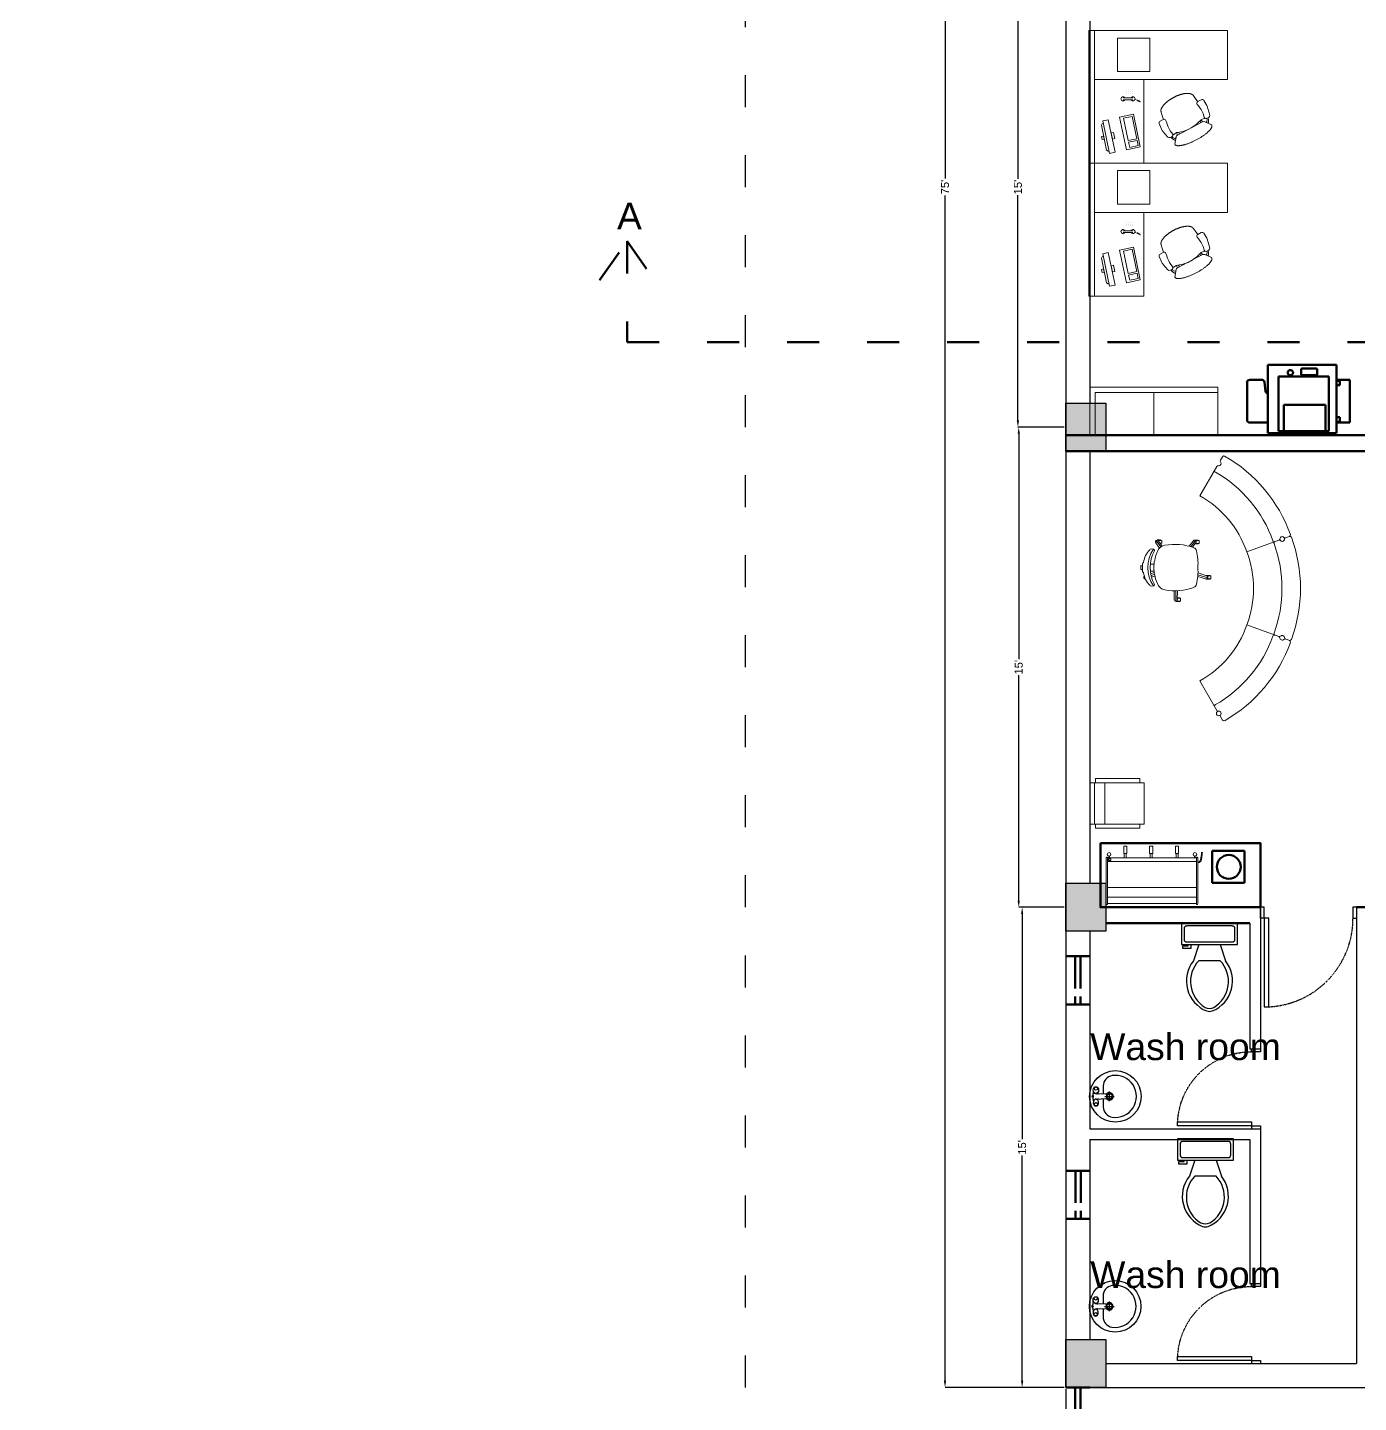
# Model space of a CAD drawing. Header units: inches. Extents: x 2702 to 16065, y 1501 to 3657.
# Drawn here: x 9801 to 10300, y 1973 to 2488 of the extents above; entities that cross this region are included whole.
import ezdxf

# ---------------------------------------------------------------- set-up
doc = ezdxf.new("R2010")
doc.units = ezdxf.units.IN
for name, pattern in [('ACAD_ISO02W100', [15, 12, -3]), ('ACAD_ISO03W100', [30, 12, -18]), ('DASHED', [19.05, 12.7, -6.35]), ('HIDDEN4', [0.09375, 0.0625, -0.03125])]:
    doc.linetypes.add(name, pattern=pattern)
doc.layers.add('A-FURNITURE', color=255, linetype='Continuous', lineweight=5)
doc.layers.add('www.cadblocksfree.com', color=7, linetype='Continuous', lineweight=9)
for name, color, linetype in [('dimensions', 210, 'Continuous'), ('sanitary', 110, 'Continuous'), ('text', 10, 'Continuous')]:
    doc.layers.add(name, color=color, linetype=linetype)
doc.styles.get("Standard").update_dxf_attribs({"font": 'arial.ttf'})
doc.dimstyles.new('ISO-25', dxfattribs={"dimtxt": 3, "dimasz": 2.5, "dimexe": 0, "dimexo": 0.625, "dimtad": 0, "dimlunit": 4, "dimtxsty": 'Standard', "dimcen": 2.5, "dimadec": 0, "dimazin": 0, "dimtfac": 1, "dimtmove": 0, "dimatfit": 3, "dimfxl": 1, "dimarcsym": 0})

# ---------------------------------------------------------------- blocks, each defined once
blk = doc.blocks.new('*D77')
at = {"layer": 'Defpoints', "color": 0, "transparency": 16777216}
for p in [(10190.56, 1978.23), (10670.56, 1978.23), (10670.56, 1911.44)]:
    blk.add_point(p, dxfattribs=at)
at = {"layer": 'dimensions', "color": 0, "lineweight": -2, "transparency": 16777216}
for p, q in [((10190.56, 1977.61), (10190.56, 1911.44)), ((10670.56, 1977.61), (10670.56, 1911.44)), ((10193.06, 1911.44), (10427.33, 1911.44)), ((10668.06, 1911.44), (10433.79, 1911.44))]:
    blk.add_line(p, q, dxfattribs=at)
at = {"layer": 'dimensions', "color": 0, "transparency": 16777216}
for points in [[(10193.06, 1911.85), (10193.06, 1911.02), (10190.56, 1911.44)], [(10668.06, 1911.85), (10668.06, 1911.02), (10670.56, 1911.44)]]:
    blk.add_solid(points, dxfattribs=at)
at = {"layer": 'dimensions', "color": 0, "transparency": 16777216, "insert": (10430.56, 1911.44), "char_height": 3, "attachment_point": 5}
blk.add_mtext("40'", dxfattribs=at)
blk = doc.blocks.new('*D78')
at = {"layer": 'Defpoints', "color": 0, "transparency": 16777216}
for p in [(10190.56, 1978.23), (10370.56, 1978.23), (10370.56, 1961.26)]:
    blk.add_point(p, dxfattribs=at)
at = {"layer": 'dimensions', "color": 0, "lineweight": -2, "transparency": 16777216}
for p, q in [((10190.56, 1977.61), (10190.56, 1961.26)), ((10370.56, 1977.61), (10370.56, 1961.26)), ((10193.06, 1961.26), (10277.53, 1961.26)), ((10368.06, 1961.26), (10283.59, 1961.26))]:
    blk.add_line(p, q, dxfattribs=at)
at = {"layer": 'dimensions', "color": 0, "transparency": 16777216}
for points in [[(10193.06, 1961.68), (10193.06, 1960.85), (10190.56, 1961.26)], [(10368.06, 1961.68), (10368.06, 1960.85), (10370.56, 1961.26)]]:
    blk.add_solid(points, dxfattribs=at)
at = {"layer": 'dimensions', "color": 0, "transparency": 16777216, "insert": (10280.56, 1961.26), "char_height": 3, "attachment_point": 5}
blk.add_mtext("15'", dxfattribs=at)
blk = doc.blocks.new('*D76')
at = {"layer": 'Defpoints', "color": 0, "transparency": 16777216}
for p in [(10145.3, 2878.23), (10190.56, 2878.23), (10190.56, 1978.23)]:
    blk.add_point(p, dxfattribs=at)
at = {"layer": 'dimensions', "color": 0, "lineweight": -2, "transparency": 16777216}
for p, q in [((10189.94, 2878.23), (10145.3, 2878.23)), ((10145.3, 2875.73), (10145.3, 2431.39)), ((10145.3, 1980.73), (10145.3, 2425.07)), ((10189.94, 1978.23), (10145.3, 1978.23))]:
    blk.add_line(p, q, dxfattribs=at)
at = {"layer": 'dimensions', "color": 0, "transparency": 16777216}
for points in [[(10144.89, 2875.73), (10145.72, 2875.73), (10145.3, 2878.23)], [(10144.89, 1980.73), (10145.72, 1980.73), (10145.3, 1978.23)]]:
    blk.add_solid(points, dxfattribs=at)
at = {"layer": 'dimensions', "color": 0, "lineweight": 100, "transparency": 16777216, "insert": (10145.3, 2428.23), "char_height": 3, "attachment_point": 5, "rotation": 90}
blk.add_mtext("75'", dxfattribs=at)
blk = doc.blocks.new('*D80')
at = {"layer": 'Defpoints', "color": 0, "transparency": 16777216}
for p in [(10174.2, 2158.23), (10190.56, 2158.23), (10190.56, 1978.23)]:
    blk.add_point(p, dxfattribs=at)
at = {"layer": 'dimensions', "color": 0, "lineweight": -2, "transparency": 16777216}
for p, q in [((10189.94, 2158.23), (10174.2, 2158.23)), ((10174.2, 2155.73), (10174.2, 2071.26)), ((10174.2, 1980.73), (10174.2, 2065.2)), ((10189.94, 1978.23), (10174.2, 1978.23))]:
    blk.add_line(p, q, dxfattribs=at)
at = {"layer": 'dimensions', "color": 0, "transparency": 16777216}
for points in [[(10173.78, 2155.73), (10174.61, 2155.73), (10174.2, 2158.23)], [(10173.78, 1980.73), (10174.61, 1980.73), (10174.2, 1978.23)]]:
    blk.add_solid(points, dxfattribs=at)
at = {"layer": 'dimensions', "color": 0, "lineweight": 100, "transparency": 16777216, "insert": (10174.2, 2068.23), "char_height": 3, "attachment_point": 5, "rotation": 90}
blk.add_mtext("15'", dxfattribs=at)
blk = doc.blocks.new('*D81')
at = {"layer": 'Defpoints', "color": 0, "transparency": 16777216}
for p in [(10172.92, 2338.23), (10190.56, 2338.23), (10190.56, 2158.23)]:
    blk.add_point(p, dxfattribs=at)
at = {"layer": 'dimensions', "color": 0, "lineweight": -2, "transparency": 16777216}
for p, q in [((10189.94, 2338.23), (10172.92, 2338.23)), ((10172.92, 2335.73), (10172.92, 2251.26)), ((10172.92, 2160.73), (10172.92, 2245.2)), ((10189.94, 2158.23), (10172.92, 2158.23))]:
    blk.add_line(p, q, dxfattribs=at)
at = {"layer": 'dimensions', "color": 0, "transparency": 16777216}
for points in [[(10172.5, 2335.73), (10173.33, 2335.73), (10172.92, 2338.23)], [(10172.5, 2160.73), (10173.33, 2160.73), (10172.92, 2158.23)]]:
    blk.add_solid(points, dxfattribs=at)
at = {"layer": 'dimensions', "color": 0, "lineweight": 100, "transparency": 16777216, "insert": (10172.92, 2248.23), "char_height": 3, "attachment_point": 5, "rotation": 90}
blk.add_mtext("15'", dxfattribs=at)
blk = doc.blocks.new('*D82')
at = {"layer": 'Defpoints', "color": 0, "transparency": 16777216}
for p in [(10172.61, 2518.23), (10190.56, 2518.23), (10190.56, 2338.23)]:
    blk.add_point(p, dxfattribs=at)
at = {"layer": 'dimensions', "color": 0, "lineweight": -2, "transparency": 16777216}
for p, q in [((10189.94, 2518.23), (10172.61, 2518.23)), ((10172.61, 2515.73), (10172.61, 2431.26)), ((10172.61, 2340.73), (10172.61, 2425.2)), ((10189.94, 2338.23), (10172.61, 2338.23))]:
    blk.add_line(p, q, dxfattribs=at)
at = {"layer": 'dimensions', "color": 0, "transparency": 16777216}
for points in [[(10172.2, 2515.73), (10173.03, 2515.73), (10172.61, 2518.23)], [(10172.2, 2340.73), (10173.03, 2340.73), (10172.61, 2338.23)]]:
    blk.add_solid(points, dxfattribs=at)
at = {"layer": 'dimensions', "color": 0, "lineweight": 100, "transparency": 16777216, "insert": (10172.61, 2428.23), "char_height": 3, "attachment_point": 5, "rotation": 90}
blk.add_mtext("15'", dxfattribs=at)
blk = doc.blocks.new('Toilet - top')
for p, q in [((9.5, -6), (9.5, -2)), ((-10, -8.5), (-8, -8.5)), ((-10, -9.5), (-10, -8.5)), ((-7, -9.5), (-10, -9.5)), ((-8, -8.5), (-8, -8)), ((-7, -8), (-7, -9.5)), ((-4, -8), (-6, -14)), ((4, -8), (6, -14)), ((4, -14), (-4, -14))]:
    blk.add_line(p, q)
blk.add_lwpolyline([(10.5, -8), (10.5, 0), (-10.5, 0), (-10.5, -8)], close=True)
for points in [[(-9.5, -2), (-9.5, -6)], [(8.5, -1), (-8.5, -1)], [(-8.5, -7), (8.5, -7)]]:
    blk.add_lwpolyline(points)
for centre, radius, start, end in [((-8.62, -1.88), 0.884, 81.8699, 188.1301), ((8.62, -1.88), 0.884, 351.8699, 98.1301), ((-8.62, -6.12), 0.884, 171.8699, 278.1301), ((8.62, -6.12), 0.884, 261.8699, 8.1301), ((3.52, -21.58), 12.17, 141.4691, 247.9714), ((4.2, -21.82), 11.33, 136.3677, 238.9468), ((-3.52, -21.58), 12.17, 292.0284, 38.5307), ((-4.2, -21.82), 11.33, 301.053, 43.6321), ((0, -27.88), 4, 245.7318, 294.2682), ((0, -29), 4, 254.8605, 285.1395)]:
    blk.add_arc(centre, radius, start, end)
blk = doc.blocks.new('AP00XXXX$0$A$C53421247')
at = {"color": 0}
for p, q in [((82, 595), (83, 598)), ((82, 593), (82, 595)), ((140, 501), (82, 587)), ((83, 598), (85, 600)), ((85, 600), (87, 604)), ((87, 604), (90, 607)), ((90, 607), (92, 609)), ((92, 609), (95, 612)), ((95, 612), (99, 614)), ((99, 614), (103, 617)), ((103, 617), (106, 619)), ((106, 619), (111, 621)), ((111, 621), (115, 624)), ((115, 624), (120, 626)), ((120, 626), (126, 628)), ((126, 628), (132, 630)), ((132, 630), (137, 632)), ((137, 632), (144, 634)), ((144, 634), (149, 636)), ((149, 636), (157, 638)), ((157, 638), (163, 639)), ((163, 639), (170, 641)), ((170, 641), (178, 643)), ((178, 643), (186, 644)), ((186, 644), (194, 646)), ((194, 646), (202, 647)), ((202, 647), (210, 648)), ((210, 648), (219, 649)), ((219, 649), (227, 650)), ((227, 650), (236, 651)), ((236, 651), (245, 652)), ((245, 652), (254, 652)), ((254, 652), (263, 653)), ((263, 653), (273, 653)), ((273, 653), (282, 654)), ((282, 654), (292, 654)), ((292, 654), (302, 654)), ((302, 654), (311, 654)), ((311, 654), (321, 654)), ((321, 654), (331, 654)), ((331, 654), (341, 654)), ((341, 654), (351, 653)), ((351, 653), (361, 653)), ((361, 653), (371, 652)), ((371, 652), (381, 652)), ((381, 652), (390, 651)), ((390, 651), (401, 650)), ((401, 650), (410, 649)), ((410, 649), (420, 648)), ((420, 648), (430, 646)), ((430, 646), (439, 646)), ((439, 646), (449, 644)), ((449, 644), (458, 642)), ((458, 642), (468, 641)), ((468, 641), (477, 639)), ((477, 639), (486, 637)), ((486, 637), (495, 636)), ((495, 636), (504, 634)), ((504, 634), (513, 632)), ((513, 632), (520, 630)), ((520, 630), (529, 627)), ((529, 627), (537, 625)), ((537, 625), (545, 623)), ((545, 623), (552, 620)), ((552, 620), (559, 618)), ((559, 618), (566, 616)), ((566, 616), (573, 614)), ((573, 614), (580, 611)), ((580, 611), (586, 608)), ((586, 608), (592, 605)), ((592, 605), (597, 603)), ((597, 603), (603, 600)), ((603, 600), (608, 597)), ((608, 597), (613, 595)), ((613, 595), (617, 591)), ((617, 591), (621, 588)), ((621, 588), (625, 586)), ((625, 586), (629, 582)), ((629, 582), (632, 580)), ((632, 580), (635, 576)), ((635, 576), (637, 574)), ((637, 574), (639, 571)), ((639, 571), (641, 568)), ((641, 568), (642, 565)), ((642, 565), (643, 562)), ((643, 562), (644, 559)), ((644, 559), (645, 556)), ((7, 368), (36, 460)), ((90, 476), (63, 478)), ((73, 477), (80, 503)), ((80, 503), (99, 534)), ((95, 493), (93, 475)), ((113, 514), (95, 493)), ((99, 534), (115, 538)), ((113, 453), (100, 394)), ((120, 459), (111, 457)), ((127, 514), (113, 514)), ((123, 459), (120, 459)), ((145, 454), (123, 459)), ((134, 510), (127, 514)), ((151, 491), (140, 501)), ((160, 452), (145, 454)), ((165, 488), (151, 491)), ((168, 452), (160, 452)), ((166, 452), (165, 488)), ((550, 463), (165, 488)), ((184, 457), (168, 452)), ((255, 473), (184, 457)), ((195, 486), (192, 459)), ((264, 474), (255, 473)), ((327, 478), (264, 474)), ((373, 474), (327, 478)), ((434, 465), (373, 474)), ((461, 459), (434, 465)), ((496, 446), (461, 459)), ((529, 434), (496, 446)), ((520, 465), (518, 438)), ((545, 430), (529, 434)), ((545, 430), (550, 463)), ((564, 429), (545, 430)), ((550, 463), (564, 465)), ((564, 465), (576, 474)), ((588, 432), (564, 429)), ((576, 474), (643, 549)), ((585, 483), (591, 485)), ((591, 432), (588, 432)), ((591, 485), (604, 482)), ((597, 428), (591, 432)), ((595, 413), (600, 364)), ((604, 482), (620, 461)), ((618, 502), (606, 508)), ((633, 471), (618, 502)), ((620, 461), (621, 444)), ((650, 442), (623, 444)), ((636, 460), (633, 471)), ((638, 443), (636, 460)), ((645, 556), (645, 553)), ((690, 327), (673, 421)), ((2, 245), (0, 325)), ((26, 220), (76, 217)), ((83, 159), (80, 217)), ((97, 312), (98, 282)), ((98, 280), (103, 245)), ((588, 250), (580, 218)), ((593, 282), (588, 252)), ((590, 128), (600, 187)), ((602, 186), (655, 183)), ((682, 205), (691, 283)), ((90, 114), (83, 159)), ((90, 111), (90, 114)), ((90, 110), (90, 111)), ((91, 107), (90, 110)), ((92, 105), (91, 107)), ((92, 102), (92, 105)), ((93, 100), (92, 102)), ((94, 98), (93, 100)), ((95, 96), (94, 98)), ((96, 93), (95, 96)), ((97, 91), (96, 93)), ((99, 89), (97, 91)), ((100, 87), (99, 89)), ((101, 84), (100, 87)), ((103, 82), (101, 84)), ((105, 80), (103, 82)), ((107, 78), (105, 80)), ((109, 76), (107, 78)), ((111, 73), (109, 76)), ((113, 72), (111, 73)), ((116, 69), (113, 72)), ((118, 67), (116, 69)), ((120, 65), (118, 67)), ((123, 63), (120, 65)), ((125, 60), (123, 63)), ((128, 59), (125, 60)), ((132, 57), (128, 59)), ((135, 54), (132, 57)), ((138, 53), (135, 54)), ((141, 51), (138, 53)), ((144, 49), (141, 51)), ((148, 47), (144, 49)), ((151, 45), (148, 47)), ((155, 44), (151, 45)), ((158, 42), (155, 44)), ((162, 40), (158, 42)), ((165, 38), (162, 40)), ((169, 36), (165, 38)), ((173, 34), (169, 36)), ((178, 33), (173, 34)), ((182, 31), (178, 33)), ((186, 30), (182, 31)), ((190, 28), (186, 30)), ((194, 27), (190, 28)), ((199, 25), (194, 27)), ((204, 24), (199, 25)), ((207, 22), (204, 24)), ((212, 21), (207, 22)), ((217, 19), (212, 21)), ((221, 18), (217, 19)), ((226, 17), (221, 18)), ((231, 16), (226, 17)), ((236, 15), (231, 16)), ((241, 14), (236, 15)), ((246, 13), (241, 14)), ((250, 11), (246, 13)), ((256, 10), (250, 11)), ((261, 9), (256, 10)), ((266, 8), (261, 9)), ((271, 8), (266, 8)), ((276, 7), (271, 8)), ((281, 6), (276, 7)), ((287, 5), (281, 6)), ((291, 4), (287, 5)), ((297, 4), (291, 4)), ((302, 4), (297, 4)), ((307, 2), (302, 4)), ((313, 2), (307, 2)), ((318, 2), (313, 2)), ((323, 1), (318, 2)), ((328, 1), (323, 1)), ((334, 1), (328, 1)), ((339, 1), (334, 1)), ((344, 0), (339, 1)), ((350, 1), (344, 0)), ((356, 0), (350, 1)), ((360, 0), (356, 0)), ((366, 0), (360, 0)), ((371, 0), (366, 0)), ((376, 1), (371, 0)), ((382, 0), (376, 1)), ((387, 1), (382, 0)), ((392, 1), (387, 1)), ((397, 1), (392, 1)), ((402, 1), (397, 1)), ((407, 2), (402, 1)), ((412, 2), (407, 2)), ((417, 3), (412, 2)), ((423, 3), (417, 3)), ((427, 4), (423, 3)), ((432, 4), (427, 4)), ((437, 6), (432, 4)), ((442, 6), (437, 6)), ((447, 7), (442, 6)), ((451, 8), (447, 7)), ((455, 9), (451, 8)), ((460, 9), (455, 9)), ((465, 10), (460, 9)), ((469, 12), (465, 10)), ((474, 12), (469, 12)), ((478, 13), (474, 12)), ((482, 15), (478, 13)), ((486, 16), (482, 15)), ((490, 17), (486, 16)), ((494, 18), (490, 17)), ((498, 19), (494, 18)), ((502, 21), (498, 19)), ((506, 22), (502, 21)), ((510, 23), (506, 22)), ((514, 25), (510, 23)), ((517, 27), (514, 25)), ((520, 28), (517, 27)), ((524, 30), (520, 28)), ((528, 31), (524, 30)), ((530, 33), (528, 31)), ((533, 35), (530, 33)), ((537, 36), (533, 35)), ((539, 38), (537, 36)), ((542, 40), (539, 38)), ((545, 42), (542, 40)), ((547, 43), (545, 42)), ((550, 46), (547, 43)), ((552, 47), (550, 46)), ((555, 49), (552, 47)), ((557, 51), (555, 49)), ((559, 53), (557, 51)), ((561, 55), (559, 53)), ((563, 57), (561, 55)), ((565, 59), (563, 57)), ((567, 61), (565, 59)), ((568, 63), (567, 61)), ((569, 65), (568, 63)), ((571, 67), (569, 65)), ((572, 70), (571, 67)), ((573, 71), (572, 70)), ((574, 74), (573, 71)), ((575, 76), (574, 74)), ((576, 78), (575, 76)), ((577, 81), (576, 78)), ((577, 82), (590, 128)), ((577, 82), (577, 81))]:
    blk.add_line(p, q, dxfattribs=at)
for centre, radius, start, end in [((88, 591), 6.35, 164.3929, 214.029), ((60, 452), 25.4, 85.1777, 163.418), ((87, 451), 25.4, 6.3757, 85.1777), ((446, 342), 350, 171.2066, 184.7536), ((620, 418), 25.4, 85.208, 169.2349), ((620, 418), 25.4, 169.2349, 190.8913), ((638, 553), 6.35, 318.2555, 357.1149), ((648, 417), 25.4, 9.9024, 85.208), ((153, 324), 152, 163.1174, 179.4456), ((28, 245), 25.4, 180.1777, 266.5099), ((78, 242), 25.4, 266.5099, 4.8356), ((124, 283), 25.4, 182.6801, 187.8199), ((604, 212), 25.4, 165.2, 266.5099), ((563, 256), 25.4, 345.2, 350.3398), ((251, 353), 350, 348.2663, 1.8132), ((657, 209), 25.4, 266.5099, 353.5743), ((539, 300), 152, 353.5743, 9.9024)]:
    blk.add_arc(centre, radius, start, end, dxfattribs=at)
blk = doc.blocks.new('A$C6978789A')
at = {"color": 0}
for p, q in [((-1.628, 0), (-1.628, 1.736)), ((-1.012, 1.736), (-1.628, 1.736)), ((-1.012, 0.072), (-1.012, 1.736)), ((0.036, 0), (0.036, 1.736)), ((0.652, 1.736), (0.036, 1.736)), ((0.652, 0.072), (0.652, 1.736)), ((0.036, 0.688), (-1.012, 0.688)), ((-0.89, 0.541), (-0.89, 0.541)), ((-0.89, 0.517), (-0.89, 0.517)), ((-0.866, 0.541), (-0.866, 0.541)), ((-0.866, 0.517), (-0.866, 0.517)), ((-0.843, 0.541), (-0.843, 0.541)), ((-0.843, 0.517), (-0.843, 0.517)), ((-0.783, 0.429), (-0.783, 0.553)), ((-0.762, 0.577), (-0.753, 0.606)), ((-0.758, 0.61), (-0.743, 0.615)), ((-0.758, 0.429), (-0.758, 0.553)), ((-0.753, 0.62), (-0.738, 0.625)), ((-0.748, 0.63), (-0.733, 0.635)), ((-0.743, 0.64), (-0.728, 0.645)), ((-0.577, 0.558), (-0.168, 0.645)), ((-0.54, 0.386), (-0.577, 0.558)), ((-0.55, 0.541), (-0.271, 0.601)), ((-0.527, 0.433), (-0.55, 0.541)), ((-0.271, 0.601), (-0.248, 0.493)), ((-0.249, 0.605), (-0.185, 0.619)), ((-0.226, 0.498), (-0.249, 0.605)), ((-0.185, 0.619), (-0.162, 0.512)), ((-0.168, 0.645), (-0.131, 0.473)), ((0.036, 0.688), (0.036, 0.072)), ((1.7, 0.688), (0.652, 0.688)), ((0.774, 0.541), (0.774, 0.541)), ((0.774, 0.517), (0.774, 0.517)), ((0.798, 0.541), (0.798, 0.541)), ((0.798, 0.517), (0.798, 0.517)), ((0.821, 0.541), (0.821, 0.541)), ((0.821, 0.517), (0.821, 0.517)), ((0.881, 0.429), (0.881, 0.553)), ((0.902, 0.577), (0.911, 0.606)), ((0.906, 0.61), (0.921, 0.615)), ((0.906, 0.429), (0.906, 0.553)), ((0.911, 0.62), (0.926, 0.625)), ((0.916, 0.63), (0.931, 0.635)), ((0.921, 0.64), (0.936, 0.645)), ((1.088, 0.558), (1.496, 0.645)), ((1.124, 0.386), (1.088, 0.558)), ((1.114, 0.541), (1.393, 0.601)), ((1.137, 0.433), (1.114, 0.541)), ((1.393, 0.601), (1.416, 0.493)), ((1.415, 0.605), (1.479, 0.619)), ((1.438, 0.498), (1.415, 0.605)), ((1.479, 0.619), (1.502, 0.512)), ((1.496, 0.645), (1.533, 0.473)), ((1.7, 0.688), (1.7, 0.072)), ((-0.89, 0.494), (-0.89, 0.494)), ((-0.89, 0.471), (-0.89, 0.471)), ((-0.866, 0.494), (-0.866, 0.494)), ((-0.866, 0.471), (-0.866, 0.471)), ((-0.843, 0.494), (-0.843, 0.494)), ((-0.843, 0.471), (-0.843, 0.471)), ((-0.131, 0.473), (-0.54, 0.386)), ((-0.248, 0.493), (-0.527, 0.433)), ((-0.162, 0.512), (-0.226, 0.498)), ((0.774, 0.494), (0.774, 0.494)), ((0.774, 0.471), (0.774, 0.471)), ((0.798, 0.494), (0.798, 0.494)), ((0.798, 0.471), (0.798, 0.471)), ((0.821, 0.494), (0.821, 0.494)), ((0.821, 0.471), (0.821, 0.471)), ((1.533, 0.473), (1.124, 0.386)), ((1.416, 0.493), (1.137, 0.433)), ((1.502, 0.512), (1.438, 0.498)), ((-0.46, 0.181), (-0.457, 0.168)), ((-0.439, 0.157), (-0.129, 0.223)), ((-0.129, 0.223), (-0.117, 0.241)), ((-0.12, 0.254), (-0.117, 0.241)), ((1.204, 0.181), (1.207, 0.168)), ((1.225, 0.157), (1.535, 0.223)), ((1.535, 0.223), (1.547, 0.241)), ((1.544, 0.254), (1.547, 0.241)), ((0.036, 0.072), (-1.628, 0.072)), ((0.036, 0.072), (-1.628, 0.072)), ((0.036, 0), (-1.628, 0)), ((0.036, 0), (-1.628, 0)), ((0.036, 0), (-1.628, 0)), ((-0.457, 0.168), (-0.439, 0.157)), ((1.7, 0), (0, 0)), ((1.7, 0.072), (0.036, 0.072)), ((1.7, 0.072), (0.036, 0.072)), ((0.036, 0), (0.036, 0.072)), ((1.7, 0), (0.036, 0)), ((1.207, 0.168), (1.225, 0.157)), ((1.7, 0), (1.7, 0.072)), ((1.7, 0), (0.036, 0))]:
    blk.add_line(p, q, dxfattribs=at)
for points in [[(-1.111, 0.36), (-1.532, 0.36), (-1.532, 0.764), (-1.111, 0.764)], [(0.548, 0.36), (0.127, 0.36), (0.127, 0.764), (0.548, 0.764)], [(-0.509, 0.244), (-0.101, 0.331), (-0.086, 0.261), (-0.494, 0.174)], [(-0.349, 0.308), (-0.273, 0.324), (-0.267, 0.296), (-0.343, 0.28)], [(-0.303, 0.186), (-0.265, 0.194), (-0.259, 0.166), (-0.297, 0.158)], [(1.155, 0.244), (1.563, 0.331), (1.578, 0.261), (1.17, 0.174)], [(1.315, 0.308), (1.391, 0.324), (1.397, 0.296), (1.321, 0.28)], [(1.361, 0.186), (1.399, 0.194), (1.405, 0.166), (1.367, 0.158)]]:
    blk.add_lwpolyline(points, close=True, dxfattribs=at)
for centre, start, end in [((-0.771, 0.553), 298.4915, 241.5085), ((0.893, 0.553), 298.4915, 241.5085), ((-0.771, 0.429), 118.4915, 61.5085), ((0.893, 0.429), 118.4915, 61.5085)]:
    blk.add_arc(centre, 0.026, start, end, dxfattribs=at)
at = {"color": 0, "xscale": -0.0009244712992276988, "yscale": 0.0009244712990721382, "zscale": 0.0009244712990936547, "rotation": 294.0917746407043}
for p in [(-0.666, 0.787), (0.998, 0.787)]:
    blk.add_blockref('AP00XXXX$0$A$C53421247', p, dxfattribs=at)
blk = doc.blocks.new('Revolution Counter Top Element 1461100')
at = {"color": 0}
for p, q in [((-20, 54), (-43, 117)), ((1620, 54), (1643, 117)), ((209, -573), (20, -54)), ((1391, -573), (1580, -54))]:
    blk.add_line(p, q, dxfattribs=at)
blk.add_circle((0, 0), 38, dxfattribs=at)
for centre, radius, start, end in [((800, -2103), 2400, 69.8213, 110.1787), ((-19, 126), 25, 110.1787, 200), ((4, 63), 25, 200, 266.6201), ((1600, 0), 38, 93.3799, 226.6201), ((1596, 63), 25, 273.3799, 340), ((1619, 126), 25, 340, 69.8213), ((43, -46), 25, 133.3799, 200), ((66, -109), 25, 200, 290.1995), ((800, -2103), 2100, 69.8005, 110.1995), ((1534, -109), 25, 249.8005, 340), ((1557, -46), 25, 340, 46.6201), ((800, -2103), 1640, 68.8682, 111.1318)]:
    blk.add_arc(centre, radius, start, end, dxfattribs=at)
blk = doc.blocks.new('Revolution 120° reception counter')
at = {"color": 0, "xscale": -1}
for p, rotation in [((697, 1333), 39.9999999999224), ((3523, 305), 320.0000000000776)]:
    blk.add_blockref('Revolution Counter Top Element 1461100', p, dxfattribs=dict(at, rotation=rotation))
at = {"color": 0}
blk.add_blockref('Revolution Counter Top Element 1461100', (697, 1333), dxfattribs=at)
blk = doc.blocks.new('chair 053')
at = {"color": 0, "linetype": 'Continuous'}
for p, q in [((-334, 319), (-379, 319)), ((-379, 319), (-379, 292)), ((-379, 292), (-348, 292)), ((-370, 319), (-334, 319)), ((-370, 292), (-348, 292)), ((-338, 324), (-366, 324)), ((-349, 287), (-366, 287)), ((-351, 220), (-348, 301)), ((-334, 319), (-334, 221)), ((-319, 301), (-317, 221)), ((-121, 175), (-99, 177)), ((-630, 107), (-668, 107)), ((-668, 107), (-668, 80)), ((-668, 80), (-629, 80)), ((-659, 107), (-630, 107)), ((-659, 80), (-629, 80)), ((-627, 112), (-655, 112)), ((-627, 75), (-655, 75)), ((-638, 99), (-544, 68)), ((-545, 50), (-625, 79)), ((-616, 107), (-542, 85)), ((-135, 82), (-102, 92)), ((-97, 77), (-132, 66)), ((-94, 61), (-128, 48)), ((-126, 33), (-90, 33)), ((-30, 99), (-39, 95)), ((-16, 37), (-16, -38)), ((-16, 18), (-4, 18)), ((0, 15), (0, -15)), ((-126, -33), (-90, -33)), ((-4, -18), (-16, -18)), ((-519, -230), (-556, -230)), ((-556, -230), (-556, -257)), ((-556, -257), (-523, -257)), ((-547, -230), (-519, -230)), ((-547, -257), (-523, -257)), ((-516, -225), (-543, -225)), ((-515, -262), (-543, -262)), ((-522, -235), (-494, -193)), ((-521, -259), (-478, -198)), ((-461, -203), (-499, -252)), ((-168, -252), (-205, -205)), ((-184, -232), (-200, -232)), ((-200, -232), (-200, -259)), ((-200, -259), (-163, -259)), ((-146, -259), (-191, -196)), ((-191, -232), (-184, -232)), ((-191, -259), (-163, -259)), ((-179, -185), (-145, -235)), ((-99, -177), (-121, -175)), ((-159, -263), (-186, -263))]:
    blk.add_line(p, q, dxfattribs=at)
for centre, major_axis, start_param, end_param in [((-366, 319), (-4.56, 0), -1.57072, 0.000076), ((-366, 292), (-4.56, 0), 0.000261, 1.571057), ((-334, 304), (14.9, 0), -0.232301, 3.373007), ((-338, 319), (4.56, 0), -0.000076, 1.57072), ((-6, 35), (539, 0), 2.907647, 3.205907), ((-488, 149), (43.1, 0), 2.012095, 2.907616), ((-323, -312), (533, 0), 1.391735, 1.921675), ((-244, 125), (-88.7, 0), 3.861031, 4.533376), ((-284, 97), (-137, 0), 3.459305, 3.824526), ((-546, -18), (423, 0), 0.041738, 0.382495), ((-119, 164), (-11, 0), -1.431535, 0.340012), ((-424, 0), (-335, 0), 2.642327, 3.64029), ((-381, 0), (314, 0), -0.591435, 0.591802), ((-99, 162), (14.9, 0), 0.429929, 1.563852), ((-230, 25), (-204, 0), 3.261307, 3.922347), ((-655, 107), (-4.56, 0), -1.57072, 0.000076), ((-655, 80), (4.56, 0), 3.141516, 4.712313), ((-623, 94), (-14.9, 0), 4.166187, 7.771495), ((-627, 107), (4.56, 0), 0.317294, 1.570596), ((-627, 80), (4.56, 0), 4.712096, 5.950193), ((-44, 94), (14.9, 0), -0.921939, 1.632961), ((-21, 50), (-6.73, 0), 0.11972, 1.210062), ((-22, 38), (-5.96, 0), 3.071831, 4.992386), ((-4, 14), (-2.58, 2.58), 3.982648, 5.498366), ((-6, -35), (-539, 0), -0.064314, 0.233946), ((-546, 18), (423, 0), -0.382514, -0.041756), ((-230, -25), (204, 0), -0.780776, -0.119735), ((-21, -50), (6.73, 0), 1.931531, 3.021873), ((-22, -38), (5.96, 0), 4.432398, 6.352953), ((-4, -15), (-3.63, 0), 1.576266, 3.141861), ((-543, -230), (-4.56, 0), -1.57072, 0.000076), ((-543, -257), (-4.56, 0), 0.000261, 1.571057), ((-488, -150), (43.1, 0), 3.375483, 4.271005), ((-513, -247), (-14.9, 0), -0.86079, 2.744518), ((-515, -257), (3.23, 3.23), 3.926991, 4.320608), ((-323, 312), (-533, 0), 1.219912, 1.749853), ((-244, -125), (88.7, 0), -1.391741, -0.719396), ((-186, -232), (3.23, 3.23), 1.152353, 2.356194), ((-186, -259), (-4.56, 0), 0.000261, 1.571057), ((-284, -98), (137, 0), -0.682976, -0.317754), ((-155, -246), (-14.9, 0), 0.39635, 4.001658), ((-159, -259), (3.23, 3.23), 3.926991, 4.934984), ((-119, -164), (11, 0), 2.827518, 4.573088), ((-99, -162), (-14.9, 0), 1.57773, 2.711651)]:
    blk.add_ellipse(centre, major_axis=major_axis, ratio=1, start_param=start_param, end_param=end_param, dxfattribs=at)
blk = doc.blocks.new('ventilator')
at = {"color": 7, "lineweight": 100, "true_color": 0xffffff}
for p, q in [((0, 0), (9, 0)), ((0, -18), (9, -18))]:
    blk.add_line(p, q, dxfattribs=at)
at = {"color": 7, "linetype": 'ACAD_ISO02W100', "lineweight": 100, "true_color": 0xffffff}
for p, q in [((3.5, 0), (3.5, -18)), ((5.5, 0), (5.5, -18))]:
    blk.add_line(p, q, dxfattribs=at)
blk = doc.blocks.new('A$C0CE462CD')
for p, q in [((860, 100), (860, 0)), ((860, 0), (894, 0))]:
    blk.add_line(p, q)
blk.add_lwpolyline([(860, 100), (860, 920), (818, 920), (818, 100)], close=True)
for points in [[(6, 0), (40, 0), (40, 100), (6, 100)], [(6, 100), (6, 0)], [(860, 100), (894, 100), (894, 0)]]:
    blk.add_lwpolyline(points)
at = {"linetype": 'HIDDEN4'}
blk.add_arc((859, 102), 819, 92.8508, 180.1309, dxfattribs=at)
blk = doc.blocks.new('waterdispenser')
at = {"color": 7, "lineweight": 100, "true_color": 0xffffff}
for p, q in [((-0.38, 11.83), (11.62, 11.83)), ((-0.38, -0.17), (-0.38, 11.83)), ((11.62, 11.83), (11.62, -0.17)), ((11.62, -0.17), (-0.38, -0.17))]:
    blk.add_line(p, q, dxfattribs=at)
blk.add_circle((5.78, 5.84), 4.47, dxfattribs=at)
blk = doc.blocks.new('_kseroksA')
at = {"color": 0, "lineweight": -2}
for p, q in [((-129, 549), (-129, 141)), ((-129, 549), (-127, 549)), ((-127, 549), (-125, 549)), ((-1, 549), (-125, 549)), ((-33, 540), (-33, 497)), ((-1, 540), (-33, 540)), ((627, 650), (-1, 650)), ((-1, 650), (-1, 0)), ((73, 630), (72, 630)), ((72, 630), (72, 110)), ((74, 630), (73, 630)), ((76, 630), (74, 630)), ((78, 630), (76, 630)), ((81, 630), (78, 630)), ((84, 630), (81, 630)), ((87, 630), (84, 630)), ((91, 630), (87, 630)), ((93, 630), (91, 630)), ((532, 630), (93, 630)), ((499, 630), (104, 630)), ((104, 630), (104, 380)), ((499, 630), (499, 380)), ((499, 630), (499, 380)), ((533, 630), (532, 630)), ((537, 630), (533, 630)), ((540, 630), (537, 630)), ((543, 630), (540, 630)), ((546, 630), (543, 630)), ((548, 630), (546, 630)), ((550, 630), (548, 630)), ((551, 630), (550, 630)), ((552, 630), (551, 630)), ((552, 630), (552, 110)), ((552, 630), (552, 110)), ((552, 630), (552, 110)), ((629, 650), (627, 650)), ((634, 650), (629, 650)), ((638, 650), (634, 650)), ((642, 650), (638, 650)), ((645, 650), (642, 650)), ((648, 650), (645, 650)), ((650, 650), (648, 650)), ((651, 650), (650, 650)), ((652, 650), (651, 650)), ((652, 650), (652, 0)), ((825, 549), (652, 549)), ((-33, 497), (-1, 497)), ((-33, 497), (-1, 497)), ((-33, 497), (-33, 497)), ((851, 166), (851, 524)), ((499, 380), (104, 380)), ((-129, 141), (-127, 141)), ((-127, 141), (-1, 141)), ((-33, 193), (-33, 150)), ((-1, 193), (-33, 193)), ((-33, 193), (-33, 193)), ((-33, 150), (-1, 150)), ((-33, 150), (-1, 150)), ((-33, 150), (-1, 150)), ((-31, 150), (-1, 150)), ((674, 250), (685, 163)), ((710, 141), (825, 141)), ((-1, 0), (0, 0)), ((627, 0), (-1, 0)), ((0, 0), (627, 0)), ((72, 110), (552, 110)), ((73, 110), (72, 110)), ((74, 110), (73, 110)), ((76, 110), (74, 110)), ((78, 110), (76, 110)), ((81, 110), (78, 110)), ((84, 110), (81, 110)), ((87, 110), (84, 110)), ((91, 110), (87, 110)), ((93, 110), (91, 110)), ((532, 110), (93, 110)), ((183, 91), (182, 89)), ((182, 89), (182, 88)), ((182, 89), (182, 88)), ((182, 88), (182, 44)), ((182, 88), (182, 44)), ((182, 44), (182, 43)), ((182, 44), (182, 43)), ((182, 43), (183, 41)), ((184, 94), (183, 92)), ((183, 92), (183, 91)), ((183, 41), (183, 40)), ((183, 40), (184, 38)), ((185, 95), (184, 94)), ((184, 38), (185, 37)), ((187, 96), (185, 95)), ((185, 37), (187, 36)), ((188, 97), (187, 96)), ((187, 36), (188, 35)), ((190, 98), (188, 97)), ((188, 35), (190, 34)), ((191, 98), (190, 98)), ((190, 34), (191, 34)), ((192, 98), (191, 98)), ((192, 98), (191, 98)), ((191, 34), (192, 34)), ((327, 98), (192, 98)), ((327, 98), (192, 98)), ((192, 34), (327, 34)), ((328, 98), (327, 98)), ((328, 98), (327, 98)), ((327, 34), (328, 34)), ((329, 98), (328, 98)), ((328, 34), (329, 34)), ((331, 97), (329, 98)), ((329, 34), (331, 35)), ((333, 96), (331, 97)), ((331, 35), (333, 36)), ((334, 95), (333, 96)), ((333, 36), (334, 37)), ((335, 94), (334, 95)), ((334, 37), (335, 38)), ((336, 92), (335, 94)), ((335, 38), (336, 40)), ((336, 91), (336, 92)), ((337, 89), (336, 91)), ((336, 41), (337, 43)), ((336, 40), (336, 41)), ((337, 88), (337, 89)), ((337, 88), (337, 89)), ((337, 44), (337, 88)), ((337, 44), (337, 88)), ((337, 43), (337, 44)), ((337, 43), (337, 44)), ((414, 79), (413, 75)), ((413, 75), (413, 73)), ((413, 73), (413, 70)), ((413, 70), (414, 66)), ((415, 83), (414, 79)), ((414, 66), (415, 62)), ((417, 87), (415, 83)), ((415, 62), (417, 58)), ((420, 90), (417, 87)), ((417, 58), (420, 55)), ((423, 93), (420, 90)), ((420, 55), (423, 52)), ((427, 95), (423, 93)), ((423, 52), (427, 50)), ((431, 97), (427, 95)), ((427, 50), (431, 48)), ((436, 98), (431, 97)), ((431, 48), (436, 48)), ((438, 98), (436, 98)), ((438, 98), (436, 98)), ((436, 48), (438, 48)), ((440, 98), (438, 98)), ((440, 98), (438, 98)), ((438, 48), (440, 48)), ((444, 97), (440, 98)), ((440, 48), (444, 48)), ((449, 95), (444, 97)), ((444, 48), (449, 50)), ((452, 93), (449, 95)), ((449, 50), (452, 52)), ((456, 90), (452, 93)), ((452, 52), (456, 55)), ((459, 87), (456, 90)), ((456, 55), (459, 58)), ((461, 83), (459, 87)), ((459, 58), (461, 62)), ((462, 79), (461, 83)), ((461, 62), (462, 66)), ((463, 75), (462, 79)), ((462, 66), (463, 70)), ((463, 73), (463, 75)), ((463, 70), (463, 73)), ((533, 110), (532, 110)), ((537, 110), (533, 110)), ((540, 110), (537, 110)), ((543, 110), (540, 110)), ((546, 110), (543, 110)), ((548, 110), (546, 110)), ((550, 110), (548, 110)), ((551, 110), (550, 110)), ((552, 110), (551, 110)), ((627, 0), (629, 0)), ((629, 0), (627, 0)), ((629, 0), (634, 0)), ((634, 0), (629, 0)), ((634, 0), (638, 0)), ((638, 0), (634, 0)), ((638, 0), (642, 0)), ((642, 0), (638, 0)), ((642, 0), (645, 0)), ((645, 0), (642, 0)), ((645, 0), (648, 0)), ((648, 0), (645, 0)), ((648, 0), (650, 0)), ((650, 0), (648, 0)), ((650, 0), (651, 0)), ((651, 0), (650, 0)), ((651, 0), (652, 0)), ((652, 0), (651, 0))]:
    blk.add_line(p, q, dxfattribs=at)
at = {"color": 0, "lineweight": -2, "ltscale": 0.1}
for centre, radius, start, end in [((824, 522), 26.8, 3.9073, 89.3531), ((647, 248), 26.8, 3.9073, 79.363), ((710, 166), 25.4, 188.3018, 268.5199), ((823, 170), 28.7, 274.0684, 352.6712)]:
    blk.add_arc(centre, radius, start, end, dxfattribs=at)
blk = doc.blocks.new('A$C205C0C5A')
at = {"layer": 'www.cadblocksfree.com'}
for p, q in [((56, 1244), (905, 1244)), ((56, 1181), (905, 1181)), ((905, 1090), (56, 1090)), ((56, 843), (905, 843)), ((56, 807), (905, 807)), ((69, 807), (69, 792)), ((75, 807), (75, 792)), ((873, 817), (873, 834)), ((873, 834), (895, 834)), ((873, 817), (895, 817)), ((886, 807), (886, 792)), ((893, 807), (893, 792))]:
    blk.add_line(p, q, dxfattribs=at)
for points in [[(56, 801), (56, 900), (56, 1251), (48, 1251), (43, 1241), (43, 807), (50, 801)], [(905, 801), (905, 1251), (913, 1251), (918, 1241), (918, 807), (918, 807), (912, 801)], [(2, 770), (0, 758), (9, 757), (10, 768)], [(228, 697), (228, 766), (257, 766), (257, 697)], [(474, 697), (474, 766), (503, 766), (503, 697)], [(721, 697), (721, 766), (750, 766), (750, 697)]]:
    blk.add_lwpolyline(points, close=True, dxfattribs=at)
for points in [[(915, 1247), (915, 1247)], [(232, 767), (232, 807)], [(252, 766), (252, 807)], [(479, 767), (479, 807)], [(499, 766), (499, 807)], [(725, 767), (725, 807)], [(746, 766), (746, 807)], [(895, 817), (895, 834)], [(2, 770), (3, 776), (11, 775), (10, 768)]]:
    blk.add_lwpolyline(points, dxfattribs=at)
for points in [[(3, 776), (10, 825), (10, 825, -0.379317), (43, 853)], [(43, 846, 0.381024), (18, 824), (11, 775)]]:
    blk.add_lwpolyline(points, format="xyb", dxfattribs=at)
for centre in [(72, 775), (889, 775)]:
    blk.add_circle(centre, 17.2, dxfattribs=at)
blk = doc.blocks.new('12PSTG05')
at = {"color": 0, "linetype": 'ByBlock'}
for p, q in [((-26, -10), (-26, 10)), ((-24, -10), (-24, 10)), ((-19, 10), (-19, -10))]:
    blk.add_line(p, q, dxfattribs=at)
blk.add_lwpolyline([(-26, 10), (0, 10), (0, -10), (-26, -10)], dxfattribs=at)
for points in [[(-23.5, 10), (-23.5, 12), (-2, 12), (-2, 10)], [(-23.5, -12), (-23.5, -10), (-2, -10), (-2, -12)]]:
    blk.add_lwpolyline(points, close=True, dxfattribs=at)
blk = doc.blocks.new('42234')
at = {"color": 0}
for p, q in [((-21, -130), (-99, -130)), ((-25, -63), (-20, -157)), ((20, -157), (25, -63)), ((99, -130), (21, -130)), ((-45, -190), (45, -190)), ((0, -145), (0, -235))]:
    blk.add_line(p, q, dxfattribs=at)
for centre, radius in [((0, -245), 245), ((-75, -60), 15.8), ((75, -60), 15.8), ((0, -190), 25)]:
    blk.add_circle(centre, radius, dxfattribs=at)
for centre, radius, start, end in [((-99, -230), 100, 90, 171.3731), ((-61, -70), 36.8, 11.1053, 65.0233), ((-26, -80), 2.63, 354.2171, 83.9124), ((26, -80), 2.63, 96.0876, 185.7829), ((61, -70), 36.8, 114.9767, 168.872), ((99, -230), 100, 8.6269, 90), ((0, -245), 200, 171.3731, 8.6269), ((0, -190), 35, 122.3834, 57.6166), ((-15, -157), 5, 182.7195, 244.4376), ((15, -157), 5, 295.5626, 357.2792)]:
    blk.add_arc(centre, radius, start, end, dxfattribs=at)
at = {"color": 0, "extrusion": (0, 0, -1)}
blk.add_ellipse((-60, -60), major_axis=(32, 0), ratio=0.780869, dxfattribs=at)
at = {"color": 0}
for centre, major_axis, ratio, start_param, end_param in [((0, -55), (-65, 0), 0.384615, -1.398412, -0.80273), ((0, -55), (-65, 0), 0.384615, 0.989338, 1.1639), ((0, -55), (-65, 0), 0.384615, -2.338863, -1.743181), ((0, -55), (-65, 0), 0.384615, 1.945703, 1.947072), ((0, -55), (-65, 0), 0.384615, 1.977693, 2.152255), ((0, -150), (26.7, 0), 0.563748, -2.274391, -0.867198)]:
    blk.add_ellipse(centre, major_axis=major_axis, ratio=ratio, start_param=start_param, end_param=end_param, dxfattribs=at)
at = {"color": 0, "extrusion": (0, 0, -1)}
blk.add_ellipse((0, -55), major_axis=(65, 0), ratio=0.384615, start_param=1.945703, end_param=1.947072, dxfattribs=at)
at = {"color": 0}
for centre, major_axis, ratio in [((0, -30), (11.2, 0), 0.447214), ((60, -60), (-32, 0), 0.780869)]:
    blk.add_ellipse(centre, major_axis=major_axis, ratio=ratio, dxfattribs=at)

msp = doc.modelspace()

# ---------------------------------------------------------------- hatches: boundary and pattern name
at = {"linetype": 'ACAD_ISO03W100', "lineweight": 100}
h = msp.add_hatch(color=256, dxfattribs=at)
h.dxf.hatch_style = 1
h.paths.add_polyline_path([(10205.562, 1996.231), (10190.562, 1996.231), (10190.562, 1978.231), (10205.562, 1978.231)])
h.paths.add_polyline_path([(10378.062, 1996.231), (10363.062, 1996.231), (10363.062, 1978.231), (10378.062, 1978.231)])
h.paths.add_polyline_path([(10558.062, 1996.231), (10543.062, 1996.231), (10543.062, 1978.231), (10558.062, 1978.231)])
h.paths.add_polyline_path([(10670.562, 1996.231), (10655.562, 1996.231), (10655.562, 1978.231), (10670.562, 1978.231)])
h.paths.add_polyline_path([(10558.062, 2167.231), (10543.062, 2167.231), (10543.062, 2149.231), (10558.062, 2149.231)])
h.paths.add_polyline_path([(10378.062, 2167.231), (10363.062, 2167.231), (10363.062, 2149.231), (10378.062, 2149.231)])
h.paths.add_polyline_path([(10205.562, 2167.231), (10190.562, 2167.231), (10190.562, 2149.231), (10205.562, 2149.231)])
h.paths.add_polyline_path([(10670.562, 2347.231), (10655.562, 2347.231), (10655.562, 2329.231), (10670.562, 2329.231)])
h.paths.add_polyline_path([(10558.062, 2347.231), (10543.062, 2347.231), (10543.062, 2329.231), (10558.062, 2329.231)])
h.paths.add_polyline_path([(10378.062, 2347.231), (10363.062, 2347.231), (10363.062, 2329.231), (10378.062, 2329.231)])
h.paths.add_polyline_path([(10205.562, 2347.231), (10190.562, 2347.231), (10190.562, 2329.231), (10205.562, 2329.231)])
h.paths.add_polyline_path([(10205.562, 2527.231), (10190.562, 2527.231), (10190.562, 2509.231), (10205.562, 2509.231)])
h.paths.add_polyline_path([(10378.062, 2527.231), (10363.062, 2527.231), (10363.062, 2509.231), (10378.062, 2509.231)])
h.paths.add_polyline_path([(10558.062, 2527.231), (10543.062, 2527.231), (10543.062, 2509.231), (10558.062, 2509.231)])
h.paths.add_polyline_path([(10670.562, 2527.231), (10655.562, 2527.231), (10655.562, 2509.231), (10670.562, 2509.231)])
h.paths.add_polyline_path([(10670.562, 2707.231), (10655.562, 2707.231), (10655.562, 2689.231), (10670.562, 2689.231)])
h.paths.add_polyline_path([(10558.062, 2707.231), (10543.062, 2707.231), (10543.062, 2689.231), (10558.062, 2689.231)])
h.paths.add_polyline_path([(10378.062, 2707.231), (10363.062, 2707.231), (10363.062, 2689.231), (10378.062, 2689.231)])
h.paths.add_polyline_path([(10205.562, 2707.231), (10190.562, 2707.231), (10190.562, 2689.231), (10205.562, 2689.231)])
h.paths.add_polyline_path([(10205.562, 2878.231), (10190.562, 2878.231), (10190.562, 2860.231), (10205.562, 2860.231)])
h.paths.add_polyline_path([(10378.062, 2878.231), (10363.062, 2878.231), (10363.062, 2860.231), (10378.062, 2860.231)])
h.paths.add_polyline_path([(10558.062, 2878.231), (10543.062, 2878.231), (10543.062, 2860.231), (10558.062, 2860.231)])
h.paths.add_polyline_path([(10670.562, 2878.231), (10655.562, 2878.231), (10655.562, 2860.231), (10670.562, 2860.231)])
at = {"lineweight": 100, "true_color": 0xa953a0}
h = msp.add_hatch(dxfattribs=at)
h.set_pattern_fill('ANSI36', color=215)
h.paths.add_polyline_path([(9801.447, 2206.003), (9945.444, 2206.003), (9945.444, 2243.276), (9801.447, 2243.276)], flags=9)

# ---------------------------------------------------------------- linework, layer by layer
for p, q in [((10190.562, 2878.231), (10190.562, 1978.231)), ((10199.562, 2509.231), (10199.562, 2347.231)), ((10199.562, 2329.231), (10199.562, 2167.231)), ((10263.562, 2158.231), (10263.562, 2105.231)), ((10299.562, 2158.231), (10299.562, 1987.231)), ((10259.562, 2152.231), (10259.562, 2105.231)), ((10199.562, 2149.231), (10199.562, 2075.231)), ((10259.562, 2105.231), (10263.562, 2105.231)), ((10199.562, 2075.231), (10263.562, 2075.231)), ((10263.562, 2075.231), (10263.562, 2071.231)), ((10199.562, 2071.231), (10199.562, 1996.231)), ((10199.562, 2071.231), (10259.562, 2071.231)), ((10259.562, 2071.231), (10259.562, 2017.231)), ((10263.562, 2071.231), (10263.562, 2017.231)), ((10259.562, 2017.231), (10263.562, 2017.231)), ((10205.562, 1987.231), (10259.562, 1987.231)), ((10259.562, 1987.231), (10266.312, 1987.231)), ((10266.312, 1987.231), (10299.562, 1987.231)), ((10190.562, 1978.231), (10670.562, 1978.231))]:
    msp.add_line(p, q)
at = {"color": 7, "lineweight": 100, "true_color": 0xffffff}
for p, q in [((10308.965, 2335.231), (10190.562, 2335.231)), ((10308.965, 2329.231), (10190.562, 2329.231)), ((10263.562, 2158.231), (10205.562, 2158.231)), ((10259.562, 2152.231), (10205.562, 2152.231))]:
    msp.add_line(p, q, dxfattribs=at)
at = {"linetype": 'ACAD_ISO03W100'}
msp.add_lwpolyline([(10790.562, 1858.231), (10070.562, 1858.231), (10070.562, 2998.231), (10790.562, 2998.231)], dxfattribs=at)
at = {"color": 7, "linetype": 'DASHED', "lineweight": 100, "true_color": 0xffffff}
msp.add_lwpolyline([(10015.803, 2393.275), (10026.135, 2407.887), (10036.467, 2393.275)], dxfattribs=at)
at = {"color": 7, "linetype": 'ACAD_ISO03W100', "lineweight": 100, "true_color": 0xffffff}
msp.add_lwpolyline([(10026.135, 2407.887), (10026.135, 2370.028), (10631.603, 2370.028), (10631.603, 2407.887)], dxfattribs=at)
for points in [[(10190.562, 2329.231), (10190.562, 2347.231), (10205.562, 2347.231), (10205.562, 2329.231)], [(10190.562, 2329.231), (10190.562, 2347.231), (10205.562, 2347.231), (10205.562, 2329.231)], [(10190.562, 2149.231), (10190.562, 2167.231), (10205.562, 2167.231), (10205.562, 2149.231)], [(10190.562, 1978.231), (10190.562, 1996.231), (10205.562, 1996.231), (10205.562, 1978.231)]]:
    msp.add_lwpolyline(points, close=True)
at = {"layer": 'A-FURNITURE'}
for p, q in [((10223.562, 2351.231), (10223.562, 2335.231)), ((10247.562, 2353.231), (10247.562, 2335.231))]:
    msp.add_line(p, q, dxfattribs=at)
for points in [[(10247.562, 2353.231), (10199.562, 2353.231), (10199.562, 2335.231)], [(10247.562, 2351.231), (10201.562, 2351.231), (10201.562, 2335.231)]]:
    msp.add_lwpolyline(points, dxfattribs=at)
at = {"layer": 'A-FURNITURE', "lineweight": 100}
msp.add_lwpolyline([(10203.562, 2182.231), (10203.562, 2158.231), (10263.562, 2158.231), (10263.562, 2182.231)], close=True, dxfattribs=at)
at = {"layer": 'sanitary', "color": 7, "lineweight": 100, "true_color": 0xffffff}
msp.add_line((10299.562, 2158.231), (10413.562, 2158.231), dxfattribs=at)

# ---------------------------------------------------------------- block references
at = {"color": 7, "lineweight": 100, "true_color": 0xffffff}
for name, p, xscale, yscale, zscale, rotation in [('_kseroksA', (10291.973, 2361.529), 0.03937007874015748, 0.03937007874015748, 0.03937007874015748, 180), ('A$C205C0C5A', (10241.786, 2208.584), 0.03937007874015748, 0.03937007874015748, 0.03937007874015748, 180), ('A$C0CE462CD', (10299.809, 2158.231), 0.04054794520548879, 0.04054794520548879, 0.04054794520548879, 179.9999999999993), ('A$C0CE462CD', (10263.562, 2105.437), -0.0337899543379069, 0.0337899543379069, 0.0337899543379069, 90), ('A$C0CE462CD', (10263.562, 2017.437), -0.0337899543379069, 0.0337899543379069, 0.0337899543379069, 90)]:
    msp.add_blockref(name, p, dxfattribs=dict(at, xscale=xscale, yscale=yscale, zscale=zscale, rotation=rotation))
msp.add_blockref('waterdispenser', (10245.849, 2167.537), dxfattribs=at)
at = {"color": 7, "linetype": 'ACAD_ISO02W100', "lineweight": 100, "true_color": 0xffffff}
for p in [(10190.562, 2139.859), (10190.707, 2059.42), (10190.562, 1978.231)]:
    msp.add_blockref('ventilator', p, dxfattribs=at)
at = {"layer": 'A-FURNITURE', "color": 0, "lineweight": 100, "xscale": 29.92546292720945, "yscale": 29.92546292720945, "zscale": 29.92546292720945, "rotation": 270}
msp.add_blockref('A$C6978789A', (10199.179, 2438.248), dxfattribs=at)
at = {"layer": 'A-FURNITURE', "lineweight": 100}
for name, p, xscale, yscale, zscale, rotation in [('Revolution 120° reception counter', (10240.808, 2312.428), 0.02313751309504104, 0.02313751309504104, 0.02313751309504104, 270), ('chair 053', (10218.648, 2285.594), 0.03937007874015748, 0.03937007874015748, 0.03937007874015748, 180)]:
    msp.add_blockref(name, p, dxfattribs=dict(at, xscale=xscale, yscale=yscale, zscale=zscale, rotation=rotation))
at = {"layer": 'A-FURNITURE', "lineweight": 100, "xscale": 0.7748591545768541, "yscale": 0.7748591545768541, "zscale": 0.7748591545768541}
msp.add_blockref('12PSTG05', (10219.889, 2197.177), dxfattribs=at)
at = {"layer": 'sanitary', "color": 7, "lineweight": 100, "true_color": 0xffffff}
for p in [(10244.393, 2152.231), (10242.863, 2071.439)]:
    msp.add_blockref('Toilet - top', p, dxfattribs=at)
at = {"layer": 'sanitary', "lineweight": 100, "xscale": 0.03937007874015748, "yscale": 0.03937007874015748, "zscale": 0.03937007874015748, "rotation": 90}
for p in [(10199.492, 2087.356), (10199.405, 2008.647)]:
    msp.add_blockref('42234', p, dxfattribs=at)

# ---------------------------------------------------------------- texts
at = {"color": 7, "lineweight": 100, "true_color": 0xffffff, "insert": (10018.493, 2422.34), "char_height": 10, "attachment_point": 1}
msp.add_mtext_dynamic_manual_height_columns(' A', width=103.86333, gutter_width=12.5, heights=[0], dxfattribs=at)
at = {"layer": 'text', "color": 7, "lineweight": 100, "true_color": 0xffffff, "char_height": 10, "attachment_point": 1}
for insert in [(10199.712, 2110.963), (10199.712, 2025.515)]:
    msp.add_mtext_dynamic_manual_height_columns('Wash room', width=150.81033, gutter_width=12.5, heights=[0], dxfattribs=dict(at, insert=insert))

# ---------------------------------------------------------------- dimensions: what is measured, and where the dimension line sits
at = {"layer": 'dimensions', "color": 215, "lineweight": 100, "true_color": 0xa953a0}
for base, p1, p2, picture, middle in [((10145.303, 2878.231), (10190.562, 1978.231), (10190.562, 2878.231), '*D76', (10145.303, 2428.231)), ((10172.613, 2518.231), (10190.562, 2338.231), (10190.562, 2518.231), '*D82', (10172.613, 2428.231)), ((10172.918, 2338.231), (10190.562, 2158.231), (10190.562, 2338.231), '*D81', (10172.918, 2248.231)), ((10174.197, 2158.231), (10190.562, 1978.231), (10190.562, 2158.231), '*D80', (10174.197, 2068.231))]:
    dim = msp.add_linear_dim(base=base, p1=p1, p2=p2, angle=90, dimstyle='ISO-25', dxfattribs=at)
    dim.commit()
    dim.dimension.update_dxf_attribs({"geometry": picture, "text_midpoint": middle})
at = {"layer": 'dimensions', "color": 215, "true_color": 0xa953a0}
for base, p2, picture, middle in [((10670.562, 1911.435), (10670.562, 1978.231), '*D77', (10430.562, 1911.435)), ((10370.562, 1961.262), (10370.562, 1978.231), '*D78', (10280.562, 1961.262))]:
    dim = msp.add_linear_dim(base=base, p1=(10190.562, 1978.231), p2=p2, dimstyle='ISO-25', dxfattribs=at)
    dim.commit()
    dim.dimension.update_dxf_attribs({"geometry": picture, "text_midpoint": middle})

doc.saveas('drawing.dxf')
